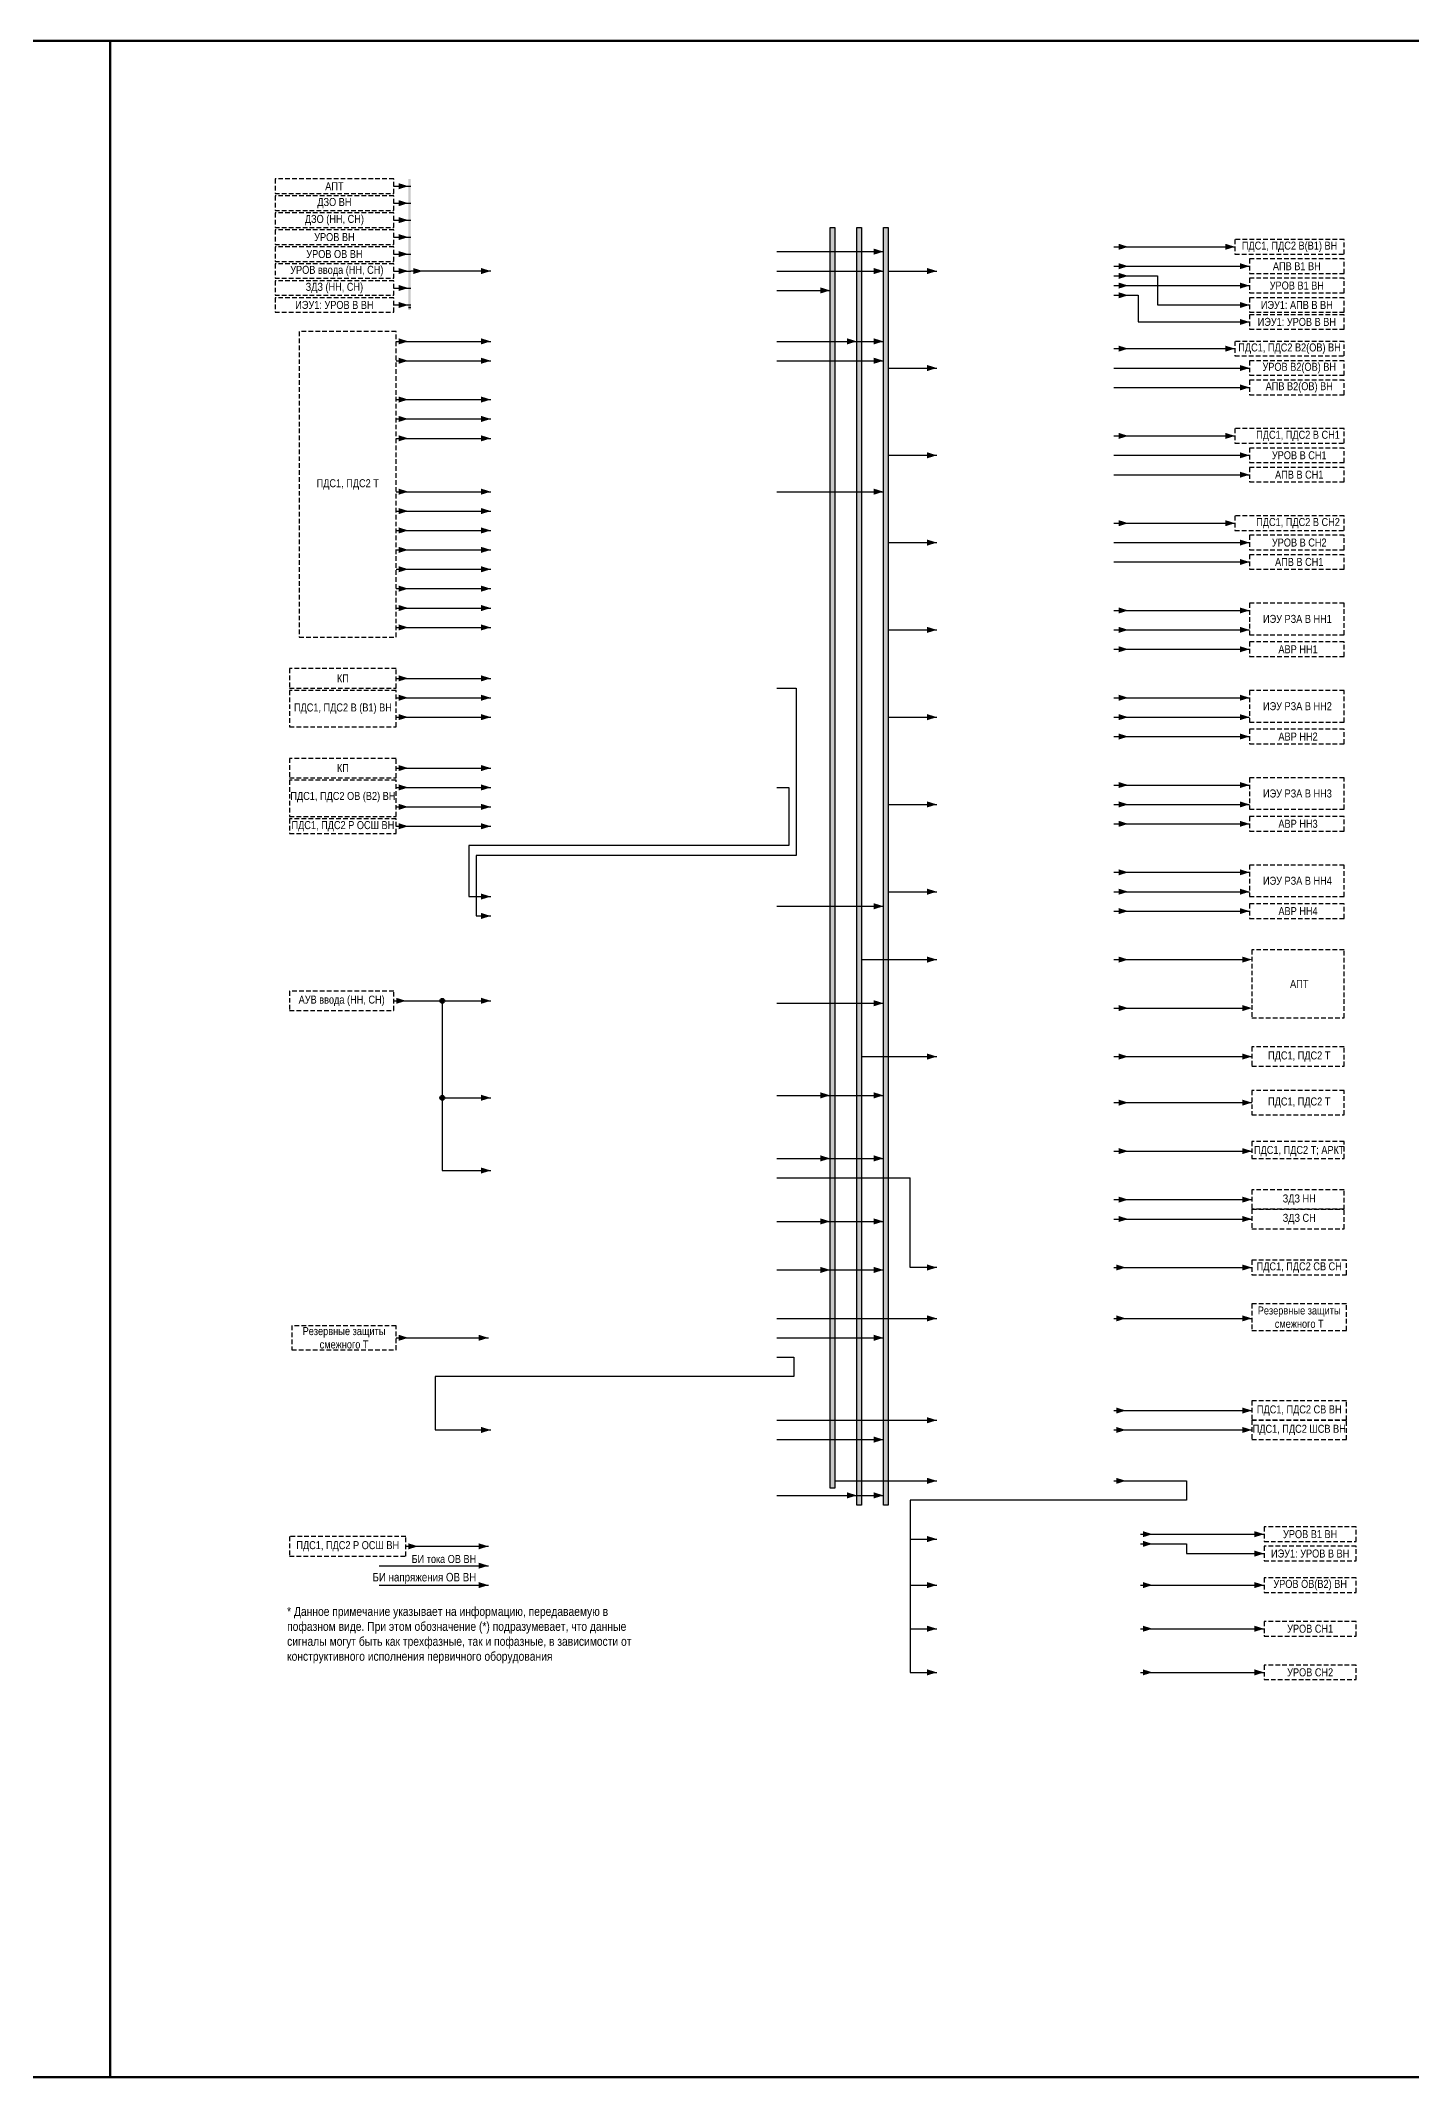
# Model space of a CAD drawing. Header units: millimetres. Extents: x 25558 to 49929, y 1902 to 19390.
# Drawn here: x 37085 to 37651, y 17145 to 17985 of the extents above; entities that cross this region are included whole.
import ezdxf

# ---------------------------------------------------------------- set-up
doc = ezdxf.new("R2010")
doc.units = ezdxf.units.MM
doc.linetypes.add('штриховая2', pattern=[9.525, 6.35, -3.175])
for name, color, linetype, lineweight in [('Основная', 7, 'Continuous', 30), ('Отключение_включение', 1, 'Continuous', 30), ('Тонкая', 7, 'Continuous', 5), ('Цепи внешние', 84, 'Continuous', 30), ('Цепи внутренние', 5, 'Continuous', 30)]:
    doc.layers.add(name, color=color, linetype=linetype, lineweight=lineweight)
doc.styles.add('Narrow', font='ARIALN.TTF')

msp = doc.modelspace()

# ---------------------------------------------------------------- hatches: boundary and pattern name
h = msp.add_hatch(color=1)
h.dxf.hatch_style = 1
h.paths.add_polyline_path([(37237, 17874), (37238, 17874), (37238, 17928), (37237, 17928)])
at = {"layer": 'Отключение_включение'}
h = msp.add_hatch(color=256, dxfattribs=at)
h.dxf.hatch_style = 1
h.paths.add_polyline_path([(37435, 17908), (37433, 17908), (37433, 17381), (37435, 17381)])
at = {"layer": 'Цепи внешние', "ltscale": 0.3}
h = msp.add_hatch(color=256, dxfattribs=at)
h.dxf.hatch_style = 1
h.paths.add_polyline_path([(37252, 17589, 1), (37250, 17589, 1)])
h = msp.add_hatch(color=256, dxfattribs=at)
h.dxf.hatch_style = 1
h.paths.add_polyline_path([(37252, 17549, 1), (37250, 17549, 1)])
at = {"layer": 'Цепи внутренние', "ltscale": 0.3}
h = msp.add_hatch(color=256, dxfattribs=at)
h.dxf.hatch_style = 1
h.paths.add_polyline_path([(37413, 17908), (37411, 17908), (37411, 17388), (37413, 17388)])
h = msp.add_hatch(color=256, dxfattribs=at)
h.dxf.hatch_style = 1
h.paths.add_polyline_path([(37424, 17908), (37422, 17908), (37422, 17381), (37424, 17381)])

# ---------------------------------------------------------------- linework, layer by layer
at = {"color": 1}
msp.add_lwpolyline([(37237, 17875), (37238, 17875), (37238, 17875), (37237, 17875)], close=True, dxfattribs=at)
at = {"layer": 'Отключение_включение'}
for p, q in [((37231, 17925), (37238, 17925)), ((37231, 17918), (37238, 17918)), ((37231, 17911), (37238, 17911)), ((37231, 17904), (37238, 17904)), ((37231, 17897), (37238, 17897)), ((37389, 17898), (37433, 17898)), ((37528, 17900), (37573, 17900)), ((37573, 17900), (37578, 17900)), ((37231, 17890), (37238, 17890)), ((37389, 17890), (37433, 17890)), ((37435, 17890), (37455, 17890)), ((37231, 17883), (37238, 17883)), ((37231, 17876), (37238, 17876)), ((37389, 17861), (37433, 17861)), ((37389, 17853), (37433, 17853)), ((37435, 17850), (37455, 17850)), ((37528, 17858), (37573, 17858)), ((37573, 17858), (37578, 17858)), ((37528, 17822), (37573, 17822)), ((37573, 17822), (37578, 17822)), ((37435, 17814), (37455, 17814)), ((37389, 17799), (37433, 17799)), ((37528, 17786), (37573, 17786)), ((37573, 17786), (37578, 17786)), ((37435, 17778), (37455, 17778)), ((37528, 17750), (37573, 17750)), ((37573, 17750), (37584, 17750)), ((37435, 17742), (37455, 17742)), ((37528, 17742), (37573, 17742)), ((37573, 17742), (37584, 17742)), ((37528, 17714), (37573, 17714)), ((37573, 17714), (37584, 17714)), ((37435, 17706), (37455, 17706)), ((37528, 17706), (37573, 17706)), ((37573, 17706), (37584, 17706)), ((37528, 17678), (37573, 17678)), ((37573, 17678), (37584, 17678)), ((37435, 17670), (37455, 17670)), ((37528, 17670), (37573, 17670)), ((37573, 17670), (37584, 17670)), ((37528, 17642), (37573, 17642)), ((37573, 17642), (37584, 17642)), ((37435, 17634), (37455, 17634)), ((37528, 17634), (37573, 17634)), ((37573, 17634), (37584, 17634)), ((37389, 17628), (37433, 17628)), ((37389, 17588), (37433, 17588)), ((37389, 17550), (37433, 17550)), ((37389, 17524), (37433, 17524)), ((37389, 17516), (37444, 17516)), ((37444, 17479), (37444, 17516)), ((37389, 17498), (37433, 17498)), ((37389, 17478), (37433, 17478)), ((37455, 17479), (37444, 17479)), ((37528, 17479), (37574, 17479)), ((37573, 17479), (37585, 17479)), ((37389, 17458), (37455, 17458)), ((37528, 17458), (37585, 17458)), ((37389, 17450), (37433, 17450)), ((37389, 17416), (37455, 17416)), ((37528, 17420), (37574, 17420)), ((37574, 17420), (37585, 17420)), ((37389, 17408), (37433, 17408)), ((37528, 17412), (37581, 17412)), ((37581, 17412), (37585, 17412)), ((37389, 17385), (37433, 17385))]:
    msp.add_line(p, q, dxfattribs=at)
for points in [[(37237, 17925, 0, 2.5, 0), (37233, 17925, 0, 0, 0)], [(37237, 17918, 0, 2.5, 0), (37233, 17918, 0, 0, 0)], [(37237, 17911, 0, 2.5, 0), (37233, 17911, 0, 0, 0)], [(37237, 17904, 0, 2.5, 0), (37233, 17904, 0, 0, 0)], [(37534, 17900, 0, 2.5, 0), (37530, 17900, 0, 0, 0)], [(37578, 17900, 0, 2.5, 0), (37574, 17900, 0, 0, 0)], [(37237, 17897, 0, 2.5, 0), (37233, 17897, 0, 0, 0)], [(37433, 17898, 0, 2.5, 0), (37429, 17898, 0, 0, 0)], [(37237, 17890, 0, 2.5, 0), (37233, 17890, 0, 0, 0)], [(37237, 17883, 0, 2.5, 0), (37233, 17883, 0, 0, 0)], [(37243, 17890, 0, 2.5, 0), (37239, 17890, 0, 0, 0)], [(37271, 17890, 0, 2.5, 0), (37267, 17890, 0, 0, 0)], [(37433, 17890, 0, 2.5, 0), (37429, 17890, 0, 0, 0)], [(37455, 17890, 0, 2.5, 0), (37451, 17890, 0, 0, 0)], [(37237, 17876, 0, 2.5, 0), (37233, 17876, 0, 0, 0)], [(37422, 17861, 0, 2.5, 0), (37418, 17861, 0, 0, 0)], [(37433, 17861, 0, 2.5, 0), (37429, 17861, 0, 0, 0)], [(37534, 17858, 0, 2.5, 0), (37530, 17858, 0, 0, 0)], [(37578, 17858, 0, 2.5, 0), (37574, 17858, 0, 0, 0)], [(37433, 17853, 0, 2.5, 0), (37429, 17853, 0, 0, 0)], [(37455, 17850, 0, 2.5, 0), (37451, 17850, 0, 0, 0)], [(37534, 17822, 0, 2.5, 0), (37530, 17822, 0, 0, 0)], [(37578, 17822, 0, 2.5, 0), (37574, 17822, 0, 0, 0)], [(37455, 17814, 0, 2.5, 0), (37451, 17814, 0, 0, 0)], [(37433, 17799, 0, 2.5, 0), (37429, 17799, 0, 0, 0)], [(37534, 17786, 0, 2.5, 0), (37530, 17786, 0, 0, 0)], [(37578, 17786, 0, 2.5, 0), (37574, 17786, 0, 0, 0)], [(37455, 17778, 0, 2.5, 0), (37451, 17778, 0, 0, 0)], [(37534, 17750, 0, 2.5, 0), (37530, 17750, 0, 0, 0)], [(37584, 17750, 0, 2.5, 0), (37580, 17750, 0, 0, 0)], [(37455, 17742, 0, 2.5, 0), (37451, 17742, 0, 0, 0)], [(37534, 17742, 0, 2.5, 0), (37530, 17742, 0, 0, 0)], [(37584, 17742, 0, 2.5, 0), (37580, 17742, 0, 0, 0)], [(37455, 17706, 0, 2.5, 0), (37451, 17706, 0, 0, 0)], [(37534, 17714, 0, 2.5, 0), (37530, 17714, 0, 0, 0)], [(37534, 17706, 0, 2.5, 0), (37530, 17706, 0, 0, 0)], [(37584, 17714, 0, 2.5, 0), (37580, 17714, 0, 0, 0)], [(37584, 17706, 0, 2.5, 0), (37580, 17706, 0, 0, 0)], [(37534, 17678, 0, 2.5, 0), (37530, 17678, 0, 0, 0)], [(37584, 17678, 0, 2.5, 0), (37580, 17678, 0, 0, 0)], [(37455, 17670, 0, 2.5, 0), (37451, 17670, 0, 0, 0)], [(37534, 17670, 0, 2.5, 0), (37530, 17670, 0, 0, 0)], [(37584, 17670, 0, 2.5, 0), (37580, 17670, 0, 0, 0)], [(37534, 17642, 0, 2.5, 0), (37530, 17642, 0, 0, 0)], [(37584, 17642, 0, 2.5, 0), (37580, 17642, 0, 0, 0)], [(37455, 17634, 0, 2.5, 0), (37451, 17634, 0, 0, 0)], [(37534, 17634, 0, 2.5, 0), (37530, 17634, 0, 0, 0)], [(37584, 17634, 0, 2.5, 0), (37580, 17634, 0, 0, 0)], [(37433, 17628, 0, 2.5, 0), (37429, 17628, 0, 0, 0)], [(37433, 17588, 0, 2.5, 0), (37429, 17588, 0, 0, 0)], [(37411, 17550, 0, 2.5, 0), (37407, 17550, 0, 0, 0)], [(37433, 17550, 0, 2.5, 0), (37429, 17550, 0, 0, 0)], [(37411, 17524, 0, 2.5, 0), (37407, 17524, 0, 0, 0)], [(37433, 17524, 0, 2.5, 0), (37429, 17524, 0, 0, 0)], [(37411, 17498, 0, 2.5, 0), (37407, 17498, 0, 0, 0)], [(37433, 17498, 0, 2.5, 0), (37429, 17498, 0, 0, 0)], [(37411, 17478, 0, 2.5, 0), (37407, 17478, 0, 0, 0)], [(37433, 17478, 0, 2.5, 0), (37429, 17478, 0, 0, 0)], [(37455, 17479, 0, 2.5, 0), (37451, 17479, 0, 0, 0)], [(37533, 17479, 0, 2.5, 0), (37529, 17479, 0, 0, 0)], [(37585, 17479, 0, 2.5, 0), (37581, 17479, 0, 0, 0)], [(37455, 17458, 0, 2.5, 0), (37451, 17458, 0, 0, 0)], [(37533, 17458, 0, 2.5, 0), (37529, 17458, 0, 0, 0)], [(37585, 17458, 0, 2.5, 0), (37581, 17458, 0, 0, 0)], [(37433, 17450, 0, 2.5, 0), (37429, 17450, 0, 0, 0)], [(37455, 17416, 0, 2.5, 0), (37451, 17416, 0, 0, 0)], [(37533, 17420, 0, 2.5, 0), (37529, 17420, 0, 0, 0)], [(37533, 17412, 0, 2.5, 0), (37529, 17412, 0, 0, 0)], [(37585, 17420, 0, 2.5, 0), (37581, 17420, 0, 0, 0)], [(37585, 17412, 0, 2.5, 0), (37581, 17412, 0, 0, 0)], [(37433, 17408, 0, 2.5, 0), (37429, 17408, 0, 0, 0)], [(37422, 17385, 0, 2.5, 0), (37418, 17385, 0, 0, 0)], [(37433, 17385, 0, 2.5, 0), (37429, 17385, 0, 0, 0)]]:
    msp.add_lwpolyline(points, format="xyseb", dxfattribs=at)
msp.add_lwpolyline([(37433, 17908), (37435, 17908), (37435, 17381), (37433, 17381)], close=True, dxfattribs=at)
msp.add_lwpolyline([(37271, 17890), (37238, 17890)], dxfattribs=at)
at = {"layer": 'Тонкая', "color": 3, "lineweight": 50}
for points in [[(37114, 17145), (36520, 17145), (36520, 17985), (37114, 17985)], [(37708, 17145), (37114, 17145), (37114, 17985), (37708, 17985)]]:
    msp.add_lwpolyline(points, close=True, dxfattribs=at)
at = {"layer": 'Цепи внешние', "ltscale": 0.3}
for p, q in [((37528, 17892), (37584, 17892)), ((37528, 17884), (37584, 17884)), ((37232, 17861), (37271, 17861)), ((37232, 17853), (37271, 17853)), ((37528, 17850), (37582, 17850)), ((37582, 17850), (37584, 17850)), ((37528, 17842), (37584, 17842)), ((37232, 17837), (37271, 17837)), ((37232, 17829), (37271, 17829)), ((37232, 17821), (37271, 17821)), ((37528, 17814), (37582, 17814)), ((37582, 17814), (37584, 17814)), ((37528, 17806), (37584, 17806)), ((37232, 17799), (37271, 17799)), ((37232, 17791), (37271, 17791)), ((37232, 17783), (37271, 17783)), ((37232, 17775), (37271, 17775)), ((37528, 17778), (37582, 17778)), ((37582, 17778), (37584, 17778)), ((37232, 17767), (37271, 17767)), ((37528, 17770), (37584, 17770)), ((37232, 17759), (37271, 17759)), ((37232, 17751), (37271, 17751)), ((37232, 17743), (37271, 17743)), ((37528, 17734), (37573, 17734)), ((37573, 17734), (37584, 17734)), ((37232, 17722), (37271, 17722)), ((37232, 17714), (37271, 17714)), ((37232, 17706), (37271, 17706)), ((37528, 17698), (37573, 17698)), ((37573, 17698), (37584, 17698)), ((37232, 17685), (37271, 17685)), ((37232, 17677), (37271, 17677)), ((37232, 17669), (37271, 17669)), ((37232, 17661), (37271, 17661)), ((37528, 17662), (37573, 17662)), ((37573, 17662), (37584, 17662)), ((37528, 17626), (37573, 17626)), ((37573, 17626), (37584, 17626)), ((37231, 17589), (37271, 17589)), ((37251, 17589), (37251, 17519)), ((37251, 17549), (37271, 17549)), ((37251, 17519), (37271, 17519)), ((37232, 17450), (37270, 17450)), ((37236, 17364), (37270, 17364))]:
    msp.add_line(p, q, dxfattribs=at)
at = {"layer": 'Цепи внешние'}
for p, q in [((37528, 17606), (37545, 17606)), ((37544, 17606), (37581, 17606)), ((37528, 17586), (37545, 17586)), ((37544, 17586), (37581, 17586)), ((37528, 17566), (37545, 17566)), ((37544, 17566), (37585, 17566)), ((37528, 17527), (37585, 17527)), ((37528, 17507), (37585, 17507)), ((37528, 17499), (37585, 17499)), ((37539, 17369), (37551, 17369)), ((37544, 17369), (37590, 17369)), ((37539, 17348), (37565, 17348)), ((37539, 17348), (37590, 17348)), ((37539, 17330), (37551, 17330)), ((37544, 17330), (37590, 17330)), ((37539, 17312), (37565, 17312)), ((37539, 17312), (37590, 17312))]:
    msp.add_line(p, q, dxfattribs=at)
at = {"layer": 'Цепи внешние', "linetype": 'штриховая2', "ltscale": 0.3}
for points in [[(37231, 17928), (37182, 17928), (37182, 17922), (37231, 17922)], [(37231, 17921), (37182, 17921), (37182, 17915), (37231, 17915)], [(37231, 17914), (37182, 17914), (37182, 17908), (37231, 17908)], [(37231, 17907), (37182, 17907), (37182, 17901), (37231, 17901)], [(37623, 17903), (37578, 17903), (37578, 17897), (37623, 17897)], [(37231, 17900), (37182, 17900), (37182, 17894), (37231, 17894)], [(37231, 17893), (37182, 17893), (37182, 17887), (37231, 17887)], [(37623, 17895), (37584, 17895), (37584, 17889), (37623, 17889)], [(37231, 17886), (37182, 17886), (37182, 17880), (37231, 17880)], [(37623, 17887), (37584, 17887), (37584, 17881), (37623, 17881)], [(37232, 17865), (37192, 17865), (37192, 17739), (37232, 17739)], [(37623, 17861), (37578, 17861), (37578, 17855), (37623, 17855)], [(37623, 17853), (37584, 17853), (37584, 17847), (37623, 17847)], [(37623, 17845), (37584, 17845), (37584, 17839), (37623, 17839)], [(37623, 17825), (37578, 17825), (37578, 17819), (37623, 17819)], [(37623, 17817), (37584, 17817), (37584, 17811), (37623, 17811)], [(37623, 17809), (37584, 17809), (37584, 17803), (37623, 17803)], [(37623, 17789), (37578, 17789), (37578, 17783), (37623, 17783)], [(37623, 17781), (37584, 17781), (37584, 17775), (37623, 17775)], [(37623, 17773), (37584, 17773), (37584, 17767), (37623, 17767)], [(37623, 17753), (37584, 17753), (37584, 17740), (37623, 17740)], [(37623, 17737), (37584, 17737), (37584, 17731), (37623, 17731)], [(37232, 17726), (37188, 17726), (37188, 17718), (37232, 17718)], [(37232, 17717), (37188, 17717), (37188, 17702), (37232, 17702)], [(37623, 17717), (37584, 17717), (37584, 17704), (37623, 17704)], [(37623, 17701), (37584, 17701), (37584, 17695), (37623, 17695)], [(37232, 17689), (37188, 17689), (37188, 17681), (37232, 17681)], [(37232, 17680), (37188, 17680), (37188, 17665), (37232, 17665)], [(37623, 17681), (37584, 17681), (37584, 17668), (37623, 17668)], [(37232, 17664), (37188, 17664), (37188, 17658), (37232, 17658)], [(37623, 17665), (37584, 17665), (37584, 17659), (37623, 17659)], [(37623, 17645), (37584, 17645), (37584, 17632), (37623, 17632)], [(37623, 17629), (37584, 17629), (37584, 17623), (37623, 17623)], [(37623, 17610), (37585, 17610), (37585, 17582), (37623, 17582)], [(37231, 17593), (37188, 17593), (37188, 17585), (37231, 17585)], [(37623, 17570), (37585, 17570), (37585, 17562), (37623, 17562)], [(37623, 17552), (37585, 17552), (37585, 17542), (37623, 17542)], [(37623, 17531), (37585, 17531), (37585, 17524), (37623, 17524)], [(37623, 17511), (37585, 17511), (37585, 17503), (37623, 17503)], [(37623, 17503), (37585, 17503), (37585, 17495), (37623, 17495)], [(37624, 17482), (37585, 17482), (37585, 17476), (37624, 17476)], [(37624, 17464), (37585, 17464), (37585, 17453), (37624, 17453)], [(37232, 17455), (37189, 17455), (37189, 17445), (37232, 17445)], [(37624, 17424), (37585, 17424), (37585, 17416), (37624, 17416)], [(37624, 17416), (37585, 17416), (37585, 17408), (37624, 17408)], [(37628, 17372), (37590, 17372), (37590, 17366), (37628, 17366)], [(37236, 17368), (37188, 17368), (37188, 17360), (37236, 17360)], [(37628, 17351), (37590, 17351), (37590, 17345), (37628, 17345)], [(37628, 17333), (37590, 17333), (37590, 17327), (37628, 17327)], [(37628, 17315), (37590, 17315), (37590, 17309), (37628, 17309)]]:
    msp.add_lwpolyline(points, close=True, dxfattribs=at)
at = {"layer": 'Цепи внешние', "ltscale": 0.3}
for points in [[(37534, 17892, 0, 2.5, 0), (37530, 17892, 0, 0, 0)], [(37584, 17892, 0, 2.5, 0), (37580, 17892, 0, 0, 0)], [(37534, 17884, 0, 2.5, 0), (37530, 17884, 0, 0, 0)], [(37584, 17884, 0, 2.5, 0), (37580, 17884, 0, 0, 0)], [(37237, 17861, 0, 2.5, 0), (37233, 17861, 0, 0, 0)], [(37271, 17861, 0, 2.5, 0), (37267, 17861, 0, 0, 0)], [(37237, 17853, 0, 2.5, 0), (37233, 17853, 0, 0, 0)], [(37271, 17853, 0, 2.5, 0), (37267, 17853, 0, 0, 0)], [(37584, 17850, 0, 2.5, 0), (37580, 17850, 0, 0, 0)], [(37584, 17842, 0, 2.5, 0), (37580, 17842, 0, 0, 0)], [(37237, 17837, 0, 2.5, 0), (37233, 17837, 0, 0, 0)], [(37271, 17837, 0, 2.5, 0), (37267, 17837, 0, 0, 0)], [(37237, 17829, 0, 2.5, 0), (37233, 17829, 0, 0, 0)], [(37271, 17829, 0, 2.5, 0), (37267, 17829, 0, 0, 0)], [(37237, 17821, 0, 2.5, 0), (37233, 17821, 0, 0, 0)], [(37271, 17821, 0, 2.5, 0), (37267, 17821, 0, 0, 0)], [(37584, 17814, 0, 2.5, 0), (37580, 17814, 0, 0, 0)], [(37237, 17799, 0, 2.5, 0), (37233, 17799, 0, 0, 0)], [(37271, 17799, 0, 2.5, 0), (37267, 17799, 0, 0, 0)], [(37584, 17806, 0, 2.5, 0), (37580, 17806, 0, 0, 0)], [(37237, 17791, 0, 2.5, 0), (37233, 17791, 0, 0, 0)], [(37271, 17791, 0, 2.5, 0), (37267, 17791, 0, 0, 0)], [(37237, 17783, 0, 2.5, 0), (37233, 17783, 0, 0, 0)], [(37271, 17783, 0, 2.5, 0), (37267, 17783, 0, 0, 0)], [(37237, 17775, 0, 2.5, 0), (37233, 17775, 0, 0, 0)], [(37271, 17775, 0, 2.5, 0), (37267, 17775, 0, 0, 0)], [(37584, 17778, 0, 2.5, 0), (37580, 17778, 0, 0, 0)], [(37237, 17767, 0, 2.5, 0), (37233, 17767, 0, 0, 0)], [(37271, 17767, 0, 2.5, 0), (37267, 17767, 0, 0, 0)], [(37584, 17770, 0, 2.5, 0), (37580, 17770, 0, 0, 0)], [(37237, 17759, 0, 2.5, 0), (37233, 17759, 0, 0, 0)], [(37271, 17759, 0, 2.5, 0), (37267, 17759, 0, 0, 0)], [(37237, 17751, 0, 2.5, 0), (37233, 17751, 0, 0, 0)], [(37271, 17751, 0, 2.5, 0), (37267, 17751, 0, 0, 0)], [(37237, 17743, 0, 2.5, 0), (37233, 17743, 0, 0, 0)], [(37271, 17743, 0, 2.5, 0), (37267, 17743, 0, 0, 0)], [(37534, 17734, 0, 2.5, 0), (37530, 17734, 0, 0, 0)], [(37584, 17734, 0, 2.5, 0), (37580, 17734, 0, 0, 0)], [(37237, 17722, 0, 2.5, 0), (37233, 17722, 0, 0, 0)], [(37271, 17722, 0, 2.5, 0), (37267, 17722, 0, 0, 0)], [(37237, 17714, 0, 2.5, 0), (37233, 17714, 0, 0, 0)], [(37237, 17706, 0, 2.5, 0), (37233, 17706, 0, 0, 0)], [(37271, 17714, 0, 2.5, 0), (37267, 17714, 0, 0, 0)], [(37271, 17706, 0, 2.5, 0), (37267, 17706, 0, 0, 0)], [(37534, 17698, 0, 2.5, 0), (37530, 17698, 0, 0, 0)], [(37584, 17698, 0, 2.5, 0), (37580, 17698, 0, 0, 0)], [(37237, 17685, 0, 2.5, 0), (37233, 17685, 0, 0, 0)], [(37271, 17685, 0, 2.5, 0), (37267, 17685, 0, 0, 0)], [(37237, 17677, 0, 2.5, 0), (37233, 17677, 0, 0, 0)], [(37271, 17677, 0, 2.5, 0), (37267, 17677, 0, 0, 0)], [(37237, 17669, 0, 2.5, 0), (37233, 17669, 0, 0, 0)], [(37271, 17669, 0, 2.5, 0), (37267, 17669, 0, 0, 0)], [(37237, 17661, 0, 2.5, 0), (37233, 17661, 0, 0, 0)], [(37271, 17661, 0, 2.5, 0), (37267, 17661, 0, 0, 0)], [(37534, 17662, 0, 2.5, 0), (37530, 17662, 0, 0, 0)], [(37584, 17662, 0, 2.5, 0), (37580, 17662, 0, 0, 0)], [(37534, 17626, 0, 2.5, 0), (37530, 17626, 0, 0, 0)], [(37584, 17626, 0, 2.5, 0), (37580, 17626, 0, 0, 0)], [(37236, 17589, 0, 2.5, 0), (37232, 17589, 0, 0, 0)], [(37271, 17589, 0, 2.5, 0), (37267, 17589, 0, 0, 0)], [(37271, 17549, 0, 2.5, 0), (37267, 17549, 0, 0, 0)], [(37271, 17519, 0, 2.5, 0), (37267, 17519, 0, 0, 0)], [(37237, 17450, 0, 2.5, 0), (37233, 17450, 0, 0, 0)], [(37270, 17450, 0, 2.5, 0), (37266, 17450, 0, 0, 0)], [(37241, 17364, 0, 2.5, 0), (37237, 17364, 0, 0, 0)], [(37270, 17364, 0, 2.5, 0), (37266, 17364, 0, 0, 0)], [(37544, 17369, 0, 2.5, 0), (37540, 17369, 0, 0, 0)], [(37590, 17369, 0, 2.5, 0), (37586, 17369, 0, 0, 0)], [(37544, 17348, 0, 2.5, 0), (37540, 17348, 0, 0, 0)], [(37590, 17348, 0, 2.5, 0), (37586, 17348, 0, 0, 0)], [(37544, 17330, 0, 2.5, 0), (37540, 17330, 0, 0, 0)], [(37590, 17330, 0, 2.5, 0), (37586, 17330, 0, 0, 0)], [(37544, 17312, 0, 2.5, 0), (37540, 17312, 0, 0, 0)], [(37590, 17312, 0, 2.5, 0), (37586, 17312, 0, 0, 0)]]:
    msp.add_lwpolyline(points, format="xyseb", dxfattribs=at)
at = {"layer": 'Цепи внешние'}
for points in [[(37534, 17606, 0, 2.5, 0), (37530, 17606, 0, 0, 0)], [(37585, 17606, 0, 2.5, 0), (37581, 17606, 0, 0, 0)], [(37534, 17586, 0, 2.5, 0), (37530, 17586, 0, 0, 0)], [(37585, 17586, 0, 2.5, 0), (37581, 17586, 0, 0, 0)], [(37534, 17566, 0, 2.5, 0), (37530, 17566, 0, 0, 0)], [(37585, 17566, 0, 2.5, 0), (37581, 17566, 0, 0, 0)], [(37534, 17547, 0, 2.5, 0), (37530, 17547, 0, 0, 0)], [(37585, 17547, 0, 2.5, 0), (37581, 17547, 0, 0, 0)], [(37534, 17527, 0, 2.5, 0), (37530, 17527, 0, 0, 0)], [(37585, 17527, 0, 2.5, 0), (37581, 17527, 0, 0, 0)], [(37534, 17507, 0, 2.5, 0), (37530, 17507, 0, 0, 0)], [(37585, 17507, 0, 2.5, 0), (37581, 17507, 0, 0, 0)], [(37534, 17499, 0, 2.5, 0), (37530, 17499, 0, 0, 0)], [(37585, 17499, 0, 2.5, 0), (37581, 17499, 0, 0, 0)]]:
    msp.add_lwpolyline(points, format="xyseb", dxfattribs=at)
msp.add_lwpolyline([(37528, 17547), (37585, 17547)], dxfattribs=at)
at = {"layer": 'Цепи внешние', "ltscale": 0.3}
for centre in [(37251, 17589), (37251, 17549)]:
    msp.add_circle(centre, 1, dxfattribs=at)
at = {"layer": 'Цепи внутренние', "ltscale": 0.3}
for p, q in [((37528, 17888), (37546, 17888)), ((37546, 17888), (37546, 17876)), ((37389, 17882), (37411, 17882)), ((37528, 17880), (37538, 17880)), ((37538, 17880), (37538, 17869)), ((37546, 17876), (37584, 17876)), ((37538, 17869), (37584, 17869)), ((37389, 17718), (37397, 17718)), ((37397, 17718), (37397, 17649)), ((37389, 17677), (37394, 17677)), ((37394, 17677), (37394, 17653)), ((37394, 17653), (37262, 17653)), ((37262, 17653), (37262, 17632)), ((37397, 17649), (37265, 17649)), ((37265, 17649), (37265, 17624)), ((37262, 17632), (37271, 17632)), ((37265, 17624), (37271, 17624)), ((37424, 17606), (37455, 17606)), ((37424, 17566), (37455, 17566)), ((37389, 17442), (37396, 17442)), ((37396, 17442), (37396, 17434)), ((37396, 17434), (37248, 17434)), ((37248, 17434), (37248, 17412)), ((37248, 17412), (37271, 17412)), ((37413, 17391), (37455, 17391)), ((37528, 17391), (37558, 17391)), ((37558, 17391), (37558, 17383)), ((37558, 17383), (37444, 17383)), ((37444, 17383), (37444, 17312)), ((37444, 17367), (37455, 17367)), ((37539, 17365), (37558, 17365)), ((37558, 17365), (37558, 17361)), ((37558, 17361), (37565, 17361)), ((37558, 17361), (37590, 17361)), ((37225, 17348), (37270, 17348)), ((37444, 17348), (37455, 17348)), ((37444, 17330), (37455, 17330)), ((37444, 17312), (37455, 17312))]:
    msp.add_line(p, q, dxfattribs=at)
for points in [[(37411, 17908), (37413, 17908), (37413, 17388), (37411, 17388)], [(37422, 17908), (37424, 17908), (37424, 17381), (37422, 17381)]]:
    msp.add_lwpolyline(points, close=True, dxfattribs=at)
for points in [[(37534, 17888, 0, 2.5, 0), (37530, 17888, 0, 0, 0)], [(37411, 17882, 0, 2.5, 0), (37407, 17882, 0, 0, 0)], [(37534, 17880, 0, 2.5, 0), (37530, 17880, 0, 0, 0)], [(37584, 17876, 0, 2.5, 0), (37580, 17876, 0, 0, 0)], [(37584, 17869, 0, 2.5, 0), (37580, 17869, 0, 0, 0)], [(37271, 17632, 0, 2.5, 0), (37267, 17632, 0, 0, 0)], [(37271, 17624, 0, 2.5, 0), (37267, 17624, 0, 0, 0)], [(37455, 17606, 0, 2.5, 0), (37451, 17606, 0, 0, 0)], [(37455, 17566, 0, 2.5, 0), (37451, 17566, 0, 0, 0)], [(37271, 17412, 0, 2.5, 0), (37267, 17412, 0, 0, 0)], [(37455, 17391, 0, 2.5, 0), (37451, 17391, 0, 0, 0)], [(37533, 17391, 0, 2.5, 0), (37529, 17391, 0, 0, 0)], [(37455, 17367, 0, 2.5, 0), (37451, 17367, 0, 0, 0)], [(37544, 17365, 0, 2.5, 0), (37540, 17365, 0, 0, 0)], [(37270, 17356, 0, 2.5, 0), (37266, 17356, 0, 0, 0)], [(37590, 17361, 0, 2.5, 0), (37586, 17361, 0, 0, 0)], [(37270, 17348, 0, 2.5, 0), (37266, 17348, 0, 0, 0)], [(37455, 17348, 0, 2.5, 0), (37451, 17348, 0, 0, 0)], [(37455, 17330, 0, 2.5, 0), (37451, 17330, 0, 0, 0)], [(37455, 17312, 0, 2.5, 0), (37451, 17312, 0, 0, 0)]]:
    msp.add_lwpolyline(points, format="xyseb", dxfattribs=at)
at = {"layer": 'Цепи внутренние', "linetype": 'штриховая2', "ltscale": 0.3}
for points in [[(37231, 17879), (37182, 17879), (37182, 17873), (37231, 17873)], [(37623, 17879), (37584, 17879), (37584, 17873), (37623, 17873)], [(37623, 17872), (37584, 17872), (37584, 17866), (37623, 17866)], [(37628, 17364), (37590, 17364), (37590, 17358), (37628, 17358)]]:
    msp.add_lwpolyline(points, close=True, dxfattribs=at)
at = {"layer": 'Цепи внутренние'}
msp.add_lwpolyline([(37225, 17356), (37270, 17356)], dxfattribs=at)

# ---------------------------------------------------------------- texts
at = {"layer": 'Основная', "style": 'Narrow'}
for s, insert, char_height, width, attachment_point in [('АПТ', (37206.5, 17925), 3.3, 49, 5), ('ДЗО ВН', (37206.5, 17918), 3.3, 49, 5), ('ДЗО (НН, СН)', (37206.5, 17911), 3.3, 49, 5), ('УРОВ ВН', (37206.5, 17904), 3.3, 49, 5), ('ПДС1, ПДС2 В(В1) ВН', (37600.5, 17900), 3.3, 45, 5), ('УРОВ ввода (НН, СН)', (37207.5, 17890), 3.3, 49, 5), ('УРОВ ОВ ВН', (37206.5, 17897), 3.3, 49, 5), ('АПВ В1 ВН', (37603.5, 17892), 3.3, 39, 5), ('ЗДЗ (НН, СН)', (37206.5, 17883), 3.3, 49, 5), ('УРОВ В1 ВН', (37603.5, 17884), 3.3, 39, 5), ('ИЭУ1: УРОВ В ВН', (37206.5, 17876), 3.3, 49, 5), ('ИЭУ1: АПВ В ВН', (37603.5, 17876), 3.3, 39, 5), ('ИЭУ1: УРОВ В ВН', (37603.5, 17869), 3.3, 39, 5), ('ПДС1, ПДС2 В2(ОВ) ВН', (37600.5, 17858), 3.3, 45, 5), ('УРОВ В2(ОВ) ВН', (37604.5, 17850), 3.3, 41, 5), ('АПВ В2(ОВ) ВН', (37604.5, 17842), 3.3, 41, 5), ('ПДС1, ПДС2 В СН1', (37604, 17822), 3.3, 39, 5), ('УРОВ В СН1', (37604.5, 17814), 3.3, 41, 5), ('ПДС1, ПДС2 Т', (37212, 17802), 3.3, 40, 5), ('АПВ В СН1', (37604.5, 17806), 3.3, 41, 5), ('ПДС1, ПДС2 В СН2', (37604, 17786), 3.3, 39, 5), ('УРОВ В СН2', (37604.5, 17778), 3.3, 41, 5), ('АПВ В СН1', (37604.5, 17770), 3.3, 41, 5), ('ИЭУ РЗА В НН1', (37603.75, 17746.5), 3.3, 39.5, 5), ('АВР НН1', (37604, 17734), 3.3, 39, 5), ('КП', (37210, 17722), 3.3, 44, 5), ('ПДС1, ПДС2 В (В1) ВН', (37210, 17709.5), 3.3, 44, 5), ('ИЭУ РЗА В НН2', (37603.75, 17710.5), 3.3, 39.5, 5), ('АВР НН2', (37604, 17698), 3.3, 39, 5), ('КП', (37210, 17685), 3.3, 44, 5), ('ПДС1, ПДС2 ОВ (В2) ВН', (37210, 17673), 3.3, 44, 5), ('ИЭУ РЗА В НН3', (37603.75, 17674.5), 3.3, 39.5, 5), ('ПДС1, ПДС2 Р ОСШ ВН', (37210, 17661), 3.3, 44, 5), ('АВР НН3', (37604, 17662), 3.3, 39, 5), ('ИЭУ РЗА В НН4', (37603.75, 17638.5), 3.3, 39.5, 5), ('АВР НН4', (37604, 17626), 3.3, 39, 5), ('АУВ ввода (НН, СН)', (37209.5, 17589), 3.3, 43, 5), ('АПТ', (37604.5, 17596), 3.3, 39, 5), ('ПДС1, ПДС2 Т', (37604.5, 17566), 3.3, 39, 5), ('ПДС1, ПДС2 Т', (37604.5, 17547), 3.3, 39, 5), ('ПДС1, ПДС2 Т; АРКТ', (37604.5, 17527), 3.3, 39, 5), ('ЗДЗ НН', (37604.5, 17507), 3.3, 39, 5), ('ЗДЗ СН', (37604.5, 17499), 3.3, 39, 5), ('ПДС1, ПДС2 СВ СН ', (37604.5, 17479), 3.3, 39, 5), ('Резервные защиты смежного Т', (37604.5, 17458.5), 3.3, 39, 5), ('Резервные защиты смежного Т', (37210.5, 17450), 3.3, 43, 5), ('ПДС1, ПДС2 СВ ВН ', (37604.5, 17420), 3.3, 39, 5), ('ПДС1, ПДС2 ШСВ ВН ', (37604.5, 17412), 3.3, 39, 5), ('ПДС1, ПДС2 Р ОСШ ВН', (37212, 17364), 3.3, 48, 5), ('УРОВ В1 ВН', (37609, 17369), 3.3, 38, 5), (' {\\H0.94286x; БИ тока ОВ ВН}', (37265, 17358.75), 3.5, 34, 6), ('ИЭУ1: УРОВ В ВН', (37609, 17361), 3.3, 38, 5), ('  БИ напряжения ОВ ВН', (37265, 17350.75), 3.5, 48, 6), ('УРОВ ОВ(В2) ВН', (37609, 17348), 3.3, 38, 5), ('* Данное примечание указывает на информацию, передаваемую в пофазном виде. При этом обозначение (*) подразумевает, что данные сигналы могут быть как трехфазные, так и пофазные, в зависимости от конструктивного исполнения первичного оборудования', (37187, 17339), 3.7, 142.063, 1), ('УРОВ СН1', (37609, 17330), 3.3, 38, 5), ('УРОВ СН2', (37609, 17312), 3.3, 38, 5)]:
    msp.add_mtext(s, dxfattribs=dict(at, insert=insert, char_height=char_height, width=width, attachment_point=attachment_point))

doc.saveas('drawing.dxf')
